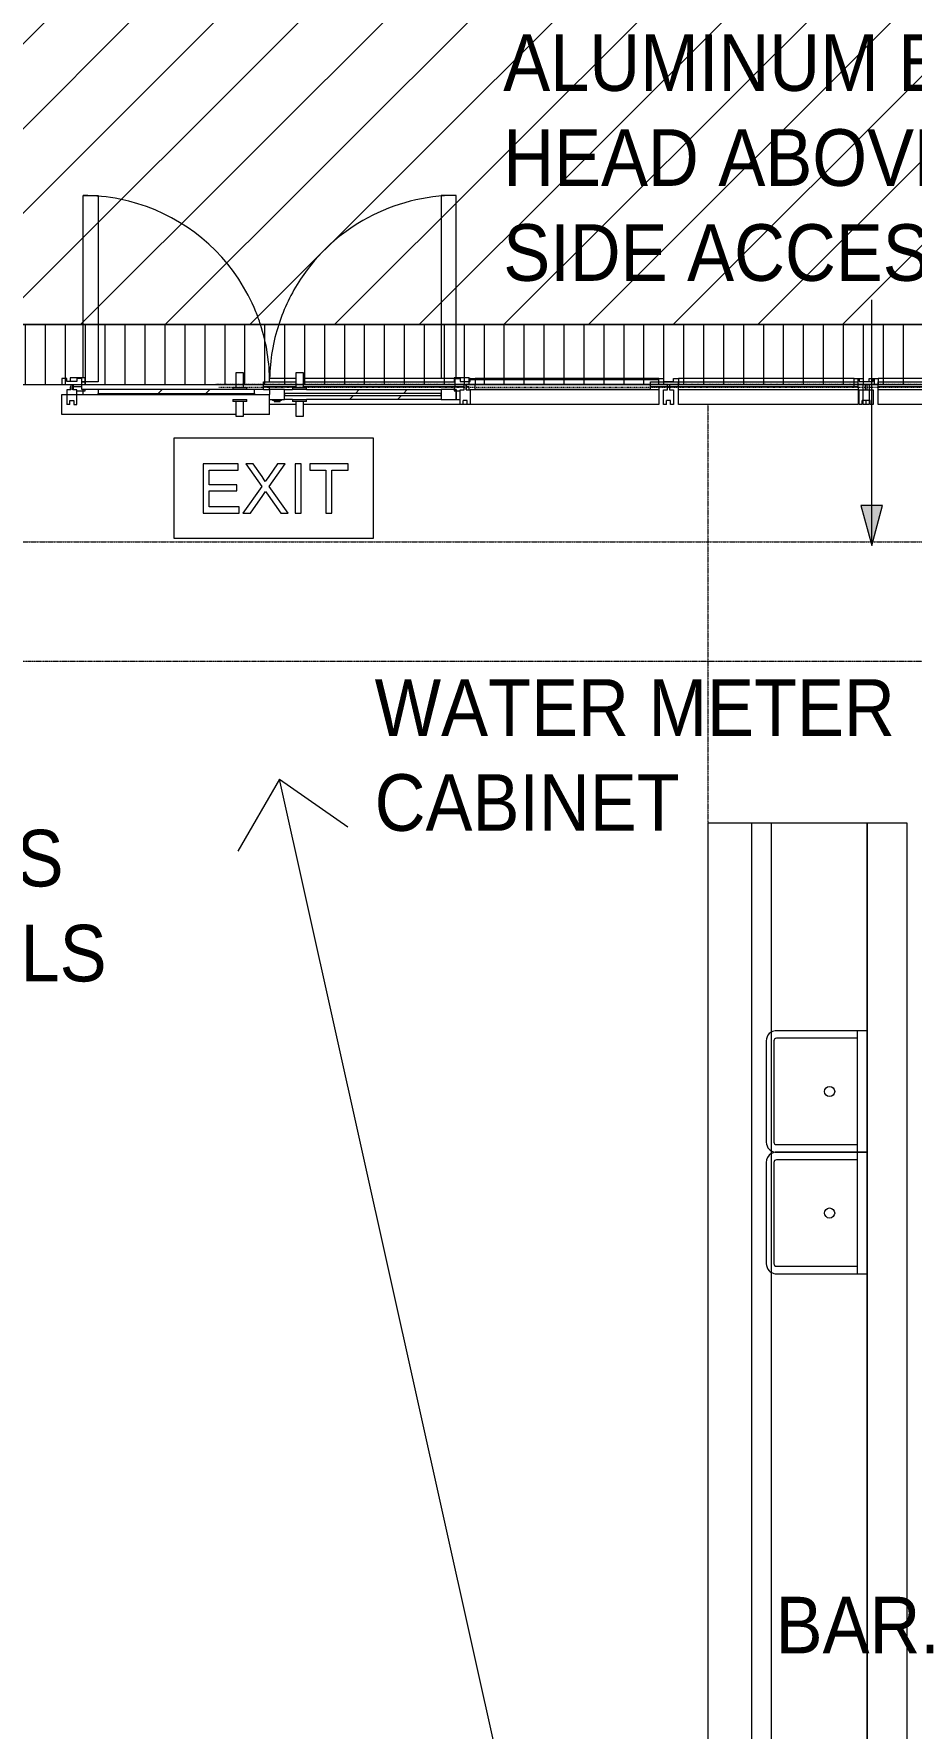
# Model space of a CAD drawing. Header units: millimetres. Extents: x 10569 to 232243, y -25347 to 80743.
# Drawn here: x 70042 to 74439, y 45419 to 53915 of the extents above; entities that cross this region are included whole.
import ezdxf

# ---------------------------------------------------------------- set-up
doc = ezdxf.new("R2010")
doc.units = ezdxf.units.MM
for name, pattern in [('Dash', [6, 3, -3]), ('Hidden', [7.14375, 4.7625, -2.38125]), ('Hidden 0_6', [1.2, 0.6, -0.6])]:
    doc.linetypes.add(name, pattern=pattern)
for name, color, linetype, lineweight in [('A-DETL', 90, 'Continuous', 9), ('A-DETL-GENF', 92, 'Continuous', 20), ('A-DETL-HDLN', 90, 'Hidden', 9), ('A-DETL-THIN', 151, 'Continuous', 9), ('A-DOOR', 31, 'Continuous', 20), ('A-DOOR-FRAM', 31, 'Continuous', 30), ('A-FLOR', 192, 'Continuous', 9), ('A-GENM', 13, 'Continuous', 20), ('A-GLAZ-CURT', 52, 'Continuous', 20), ('A-GLAZ-CWMG', 51, 'Continuous', 20), ('G-ANNO-TEXT', 231, 'Continuous', 5), ('P-SANR-FIXT', 6, 'Continuous', 9), ('Q-CASE', 31, 'Continuous', 20)]:
    doc.layers.add(name, color=color, linetype=linetype, lineweight=lineweight)
doc.styles.add('Swis721 BT_6', font='swiss.ttf', dxfattribs={"width": 0.89, "height": 283.821263})
pattern_1 = [(45, (-71223.7, -52157.5), (-494.975, 494.975), []), (45, (-71223.7, -51407.5), (-494.975, 494.975), [])]

# ---------------------------------------------------------------- blocks, each defined once
blk = doc.blocks.new('System Panel - Glazed-11282542-TENDER DRAFT G_F')
at = {"layer": 'A-GLAZ-CURT', "lineweight": 15}
for p, q in [((-31.5, -50), (1010.2, -50)), ((-31.5, -150), (-31.5, -50)), ((1010.2, -150), (1010.2, -50)), ((842.7, -150), (-31.5, -150)), ((1010.2, -150), (877.7, -150))]:
    blk.add_line(p, q, dxfattribs=at)
blk = doc.blocks.new('System Panel - _DLN__12_12mm laminated clear glass 3-11282543-TENDER DRAFT G_F')
at = {"layer": 'A-GLAZ-CURT', "lineweight": 15}
for p, q in [((-475, 25), (475, 25)), ((-475, 0), (-475, 25)), ((475, 0), (-475, 0)), ((475, 0), (475, 25))]:
    blk.add_line(p, q, dxfattribs=at)
blk = doc.blocks.new('System Panel - _DLN__12_12mm laminated clear glass-12865625-TENDER DRAFT G_F')
at = {"layer": 'A-GLAZ-CURT', "lineweight": 15}
for p, q in [((-450, 12.5), (450, 12.5)), ((-450, 0), (-450, 12.5)), ((450, 0), (450, 12.5)), ((-450, -12.5), (-450, 0)), ((450, -12.5), (-450, -12.5)), ((450, -12.5), (450, 0))]:
    blk.add_line(p, q, dxfattribs=at)
blk = doc.blocks.new('System Panel - _DLN__12_12mm laminated clear glass-11282545-TENDER DRAFT G_F')
at = {"layer": 'A-GLAZ-CURT', "lineweight": 15}
for p, q in [((-437.5, 12.5), (437.5, 12.5)), ((-437.5, 0), (-437.5, 12.5)), ((437.5, 0), (437.5, 12.5)), ((-437.5, -12.5), (-437.5, 0)), ((437.5, -12.5), (-437.5, -12.5)), ((437.5, -12.5), (437.5, 0))]:
    blk.add_line(p, q, dxfattribs=at)
blk = doc.blocks.new('Rectangular Mullion - DLN_FRAME Corten-14016870-TENDER DRAFT G_F')
at = {"layer": 'A-GLAZ-CWMG', "lineweight": 15}
for p, q in [((-10, 100), (-25, 100)), ((-25, 100), (-25, 27)), ((-10, 100), (-10, 80)), ((25, 100), (10, 100)), ((10, 100), (10, 80)), ((25, 27), (25, 100)), ((-5, 0), (-50, 0)), ((-50, 0), (-50, -30)), ((-25, 27), (-5, 27)), ((10, 80), (-10, 80)), ((-5, 27), (-5, 0)), ((5, 0), (5, 27)), ((5, 27), (25, 27)), ((50, 0), (5, 0)), ((50, -30), (50, 0)), ((-50, -30), (-25, -30)), ((-25, -30), (-25, -15)), ((-25, -15), (25, -15)), ((25, -15), (25, -30)), ((25, -30), (50, -30))]:
    blk.add_line(p, q, dxfattribs=at)
blk = doc.blocks.new('Rectangular Mullion - DLN_FRAME-11282481-TENDER DRAFT G_F')
at = {"layer": 'A-GLAZ-CWMG', "lineweight": 15}
for p, q in [((71223.7, 52170), (71223.7, 52187.5)), ((71356.2, 52187.5), (71223.7, 52187.5)), ((72148.7, 52187.5), (71391.2, 52187.5)), ((71223.7, 52132.5), (71223.7, 52145)), ((71356.2, 52057.5), (71223.7, 52057.5)), ((72178.4, 52057.5), (71391.2, 52057.5)), ((72213.4, 52057.5), (72193.4, 52057.5))]:
    blk.add_line(p, q, dxfattribs=at)
blk = doc.blocks.new('Rectangular Mullion - DLN_FRAME-11282482-TENDER DRAFT G_F')
at = {"layer": 'A-GLAZ-CWMG', "lineweight": 15}
for p, q in [((72228.4, 52187.5), (72223.7, 52187.5)), ((73173.7, 52187.5), (72253.4, 52187.5)), ((73173.7, 52130.5), (72228.4, 52130.5)), ((73173.7, 52145), (73173.7, 52130.5)), ((73173.7, 52130.5), (73173.7, 52057.5)), ((73173.7, 52057.5), (72228.4, 52057.5))]:
    blk.add_line(p, q, dxfattribs=at)
blk = doc.blocks.new('Rectangular Mullion - DLN_FRAME-11282483-TENDER DRAFT G_F')
at = {"layer": 'A-GLAZ-CWMG', "lineweight": 15}
for p, q in [((74153.4, 52187.5), (73273.7, 52187.5)), ((73273.7, 52130.5), (73273.7, 52145)), ((73273.7, 52057.5), (73273.7, 52130.5)), ((74173.7, 52130.5), (73273.7, 52130.5)), ((74173.7, 52145), (74173.7, 52130.5)), ((74173.7, 52130.5), (74173.7, 52057.5)), ((74173.7, 52057.5), (73273.7, 52057.5))]:
    blk.add_line(p, q, dxfattribs=at)
blk = doc.blocks.new('Rectangular Mullion - DLN_FRAME-11282484-TENDER DRAFT G_F')
at = {"layer": 'A-GLAZ-CWMG', "lineweight": 15}
for p, q in [((75123.7, 52187.5), (74273.7, 52187.5)), ((74273.7, 52130.5), (74273.7, 52145)), ((74273.7, 52057.5), (74273.7, 52130.5)), ((75148.7, 52130.5), (74273.7, 52130.5)), ((75148.7, 52057.5), (74273.7, 52057.5))]:
    blk.add_line(p, q, dxfattribs=at)
blk = doc.blocks.new('DLN_EXIT Sign Board - DLN_EXIT Sign Board-5973881-TENDER DRAFT G_F')
at = {"layer": 'A-GENM'}
for p, q in [((500, 250), (-500, 250)), ((-500, 250), (-500, -250)), ((500, -250), (500, 250)), ((-176.9, 121.2), (-353.8, 121.2)), ((-353.8, 121.2), (-353.8, -125)), ((-323.1, 17.3), (-323.1, 90.4)), ((-323.1, 90.4), (-176.9, 90.4)), ((-176.9, 90.4), (-176.9, 121.2)), ((-101.6, 121.2), (-138.5, 121.2)), ((-138.5, 121.2), (-59, 9.1)), ((-56.8, 58.1), (-101.6, 121.2)), ((20.3, 121.2), (-24, 58.5)), ((-21.8, 8.8), (57.7, 121.2)), ((57.7, 121.2), (20.3, 121.2)), ((138.5, 121.2), (107.7, 121.2)), ((107.7, 121.2), (107.7, -125)), ((138.5, -125), (138.5, 121.2)), ((373.1, 121.2), (180.8, 121.2)), ((180.8, 121.2), (180.8, 90.4)), ((180.8, 90.4), (261.5, 90.4)), ((261.5, 90.4), (261.5, -125)), ((292.3, -125), (292.3, 90.4)), ((292.3, 90.4), (373.1, 90.4)), ((373.1, 90.4), (373.1, 121.2)), ((-184.6, 17.3), (-323.1, 17.3)), ((-184.6, -13.5), (-184.6, 17.3)), ((-59, 9.1), (-153.8, -125)), ((-41.7, 33.5), (-56.8, 58.1)), ((-24, 58.5), (-41.7, 33.5)), ((73.1, -125), (-21.8, 8.8)), ((-323.1, -94.2), (-323.1, -13.5)), ((-323.1, -13.5), (-184.6, -13.5)), ((-116.4, -125), (-54.7, -37.6)), ((-54.7, -37.6), (-40.2, -17.3)), ((-40.2, -17.3), (-27, -35.8)), ((-27, -35.8), (36.2, -125)), ((-353.8, -125), (-173.1, -125)), ((-173.1, -94.2), (-323.1, -94.2)), ((-173.1, -125), (-173.1, -94.2)), ((-153.8, -125), (-116.4, -125)), ((36.2, -125), (73.1, -125)), ((107.7, -125), (138.5, -125)), ((261.5, -125), (292.3, -125)), ((-500, -250), (500, -250))]:
    blk.add_line(p, q, dxfattribs=at)
blk = doc.blocks.new('System Panel - _DLN__12_12mm laminated clear glass 2-12865648-TENDER DRAFT G_F')
at = {"layer": 'A-GLAZ-CURT', "lineweight": 15}
for p, q in [((83.7, 0), (857.9, 0)), ((83.7, -25), (83.7, 0)), ((892.9, 0), (994.9, 0)), ((994.9, -25), (994.9, 0)), ((840.4, -25), (83.7, -25)), ((994.9, -25), (910.4, -25))]:
    blk.add_line(p, q, dxfattribs=at)
blk = doc.blocks.new('System Panel - _DLN__12_12mm laminated clear glass 2-12865642-TENDER DRAFT G_F')
at = {"layer": 'A-GLAZ-CURT', "lineweight": 15}
for p, q in [((-439.3, 0), (439.3, 0)), ((-439.3, -25), (-439.3, 0)), ((439.3, -25), (439.3, 0)), ((439.3, -25), (-439.3, -25))]:
    blk.add_line(p, q, dxfattribs=at)
blk = doc.blocks.new('System Panel - _DLN__12_12mm laminated clear glass-12865646-TENDER DRAFT G_F')
at = {"layer": 'A-GLAZ-CURT', "lineweight": 15}
for p, q in [((-510.7, 12.5), (510.7, 12.5)), ((-510.7, 0), (-510.7, 12.5)), ((510.7, 0), (510.7, 12.5)), ((-510.7, -12.5), (-510.7, 0)), ((510.7, -12.5), (-510.7, -12.5)), ((510.7, -12.5), (510.7, 0))]:
    blk.add_line(p, q, dxfattribs=at)
blk = doc.blocks.new('System Panel - _DLN__12_12mm laminated clear glass-12865647-TENDER DRAFT G_F')
at = {"layer": 'A-GLAZ-CURT', "lineweight": 15}
for p, q in [((-480.1, 12.5), (-317.1, 12.5)), ((-480.1, 0), (-480.1, 12.5)), ((-282.1, 12.5), (480.1, 12.5)), ((480.1, 0), (480.1, 12.5)), ((-480.1, -12.5), (-480.1, 0)), ((-317.1, -12.5), (-480.1, -12.5)), ((480.1, -12.5), (-282.1, -12.5)), ((480.1, -12.5), (480.1, 0))]:
    blk.add_line(p, q, dxfattribs=at)
blk = doc.blocks.new('Rectangular Mullion - DLN_FRAME Corten-V444-TENDER DRAFT G_F')
at = {"layer": 'A-GLAZ-CWMG', "lineweight": 15}
for p, q in [((-10, 100), (-25, 100)), ((-25, 100), (-25, 27)), ((-10, 100), (-10, 80)), ((25, 100), (10, 100)), ((10, 100), (10, 80)), ((25, 27), (25, 100)), ((-5, 0), (-50, 0)), ((-50, 0), (-50, -30)), ((-25, 27), (-5, 27)), ((10, 80), (-10, 80)), ((-5, 27), (-5, 0)), ((5, 0), (5, 27)), ((5, 27), (25, 27)), ((50, 0), (5, 0)), ((50, -30), (50, 0)), ((-50, -30), (-25, -30)), ((-25, -30), (-25, -15)), ((-25, -15), (25, -15)), ((25, -15), (25, -30)), ((25, -30), (50, -30))]:
    blk.add_line(p, q, dxfattribs=at)
blk = doc.blocks.new('Rectangular Mullion - DLN_FRAME Corten-13948662-TENDER DRAFT G_F')
at = {"layer": 'A-GLAZ-CWMG', "lineweight": 15}
for p, q in [((-60, 100), (-75, 100)), ((-75, 100), (-75, 27)), ((-60, 80), (-60, 100)), ((-40, 100), (-40, 80)), ((-40, 100), (-25, 100)), ((-25, 27), (-25, 100)), ((-55, 0), (-100, 0)), ((-100, 0), (-100, -30)), ((-75, 27), (-55, 27)), ((-40, 80), (-60, 80)), ((-55, 27), (-55, 0)), ((-45, 0), (-45, 27)), ((-45, 27), (-25, 27)), ((0, 0), (-45, 0)), ((0, -30), (0, 0)), ((-100, -30), (-75, -30)), ((-75, -30), (-75, -15)), ((-75, -15), (-25, -15)), ((-25, -15), (-25, -30)), ((-25, -30), (0, -30))]:
    blk.add_line(p, q, dxfattribs=at)
blk = doc.blocks.new('DLN_Counter-02 - DLN_Counter-02-9837099-TENDER DRAFT G_F')
at = {"layer": 'Q-CASE', "color": 250, "lineweight": 9}
for p, q in [((4375, 400), (-4375, 400)), ((4375, 80), (4375, 400)), ((4375, 180), (-4375, 180)), ((4375, -400), (4375, 180)), ((-4375, 80), (4375, 80)), ((4375, -400), (-4375, -400)), ((-4375, -400), (4375, -400)), ((4375, -600), (4375, -400)), ((-4375, -600), (4375, -600))]:
    blk.add_line(p, q, dxfattribs=at)
blk = doc.blocks.new('DLN-Double Door_X Corten - Double Glazing Door-1900 x 2800 _WH_-AUTO Corten-V456-TENDER DRAFT G_F')
at = {"layer": 'A-DOOR', "lineweight": 9}
h = blk.add_hatch(dxfattribs=at)
h.set_pattern_fill('FP_11', color=256, style=0, pattern_type=2)
h.set_pattern_definition(pattern_1)
h.paths.add_polyline_path([(-75, -45), (-75, -25), (-860, -25), (-860, -45), (-115, -45)], flags=0)
h = blk.add_hatch(dxfattribs=at)
h.set_pattern_fill('FP_11', color=256, style=0, pattern_type=2)
h.set_pattern_definition(pattern_1)
h.paths.add_polyline_path([(185, -75), (860, -75), (860, -55), (75, -55), (75, -75), (115, -75)], flags=0)
h.paths.add_polyline_path([(75, -45), (860, -45), (860, -25), (75, -27)], flags=0)
at = {"layer": 'A-DOOR', "lineweight": 15}
for p, q in [((-935, 947.5), (-860, 947.5)), ((-935, 300), (-935, 947.5)), ((-860, 947.5), (-860, 300)), ((860, 947.5), (860, 300)), ((935, 947.5), (860, 947.5)), ((935, 300), (935, 947.5)), ((-935, 32.5), (-935, 300)), ((-860, 300), (-860, 12.5)), ((860, 300), (860, 30)), ((935, 32.5), (935, 300)), ((-860, 12.5), (-925, 12.5)), ((-167.5, 60), (-132.5, 60)), ((-167.5, 0), (-167.5, 60)), ((-132.5, 60), (-132.5, 0)), ((132.5, 0), (132.5, 60)), ((132.5, 60), (167.5, 60)), ((167.5, 60), (167.5, 0)), ((-935, -50), (-935, -25)), ((-860, -25), (-860, -50)), ((-860, -45), (-75, -45)), ((-860, -50), (-860, -45)), ((-185, -15), (-115, -15)), ((-185, -15), (-185, -25)), ((-115, -25), (-185, -25)), ((-185, -75), (-115, -75)), ((-185, -75), (-185, -85)), ((-167.5, -15), (-167.5, 0)), ((-132.5, 0), (-132.5, -15)), ((-115, -25), (-115, -15)), ((-115, -85), (-115, -75)), ((-75, -50), (-75, -25)), ((-75, -45), (-75, -50)), ((-30.5, -25), (0, -25)), ((0, -25), (0, -50)), ((75, -25), (0, -25)), ((0, -25), (0, -50)), ((0, -75), (75, -75)), ((15, -75), (15, -80)), ((60, -80), (15, -80)), ((22.5, -80), (22.5, -85)), ((52.5, -85), (52.5, -80)), ((60, -80), (60, -75)), ((75, -25), (115, -25)), ((75, -75), (75, -25)), ((860, -45), (75, -45)), ((75, -45), (75, -55)), ((75, -55), (860, -55)), ((115, -75), (75, -75)), ((115, -15), (185, -15)), ((115, -15), (115, -25)), ((185, -25), (115, -25)), ((115, -75), (185, -75)), ((115, -75), (115, -85)), ((132.5, -15), (132.5, 0)), ((167.5, 0), (167.5, -15)), ((185, -25), (185, -15)), ((185, -25), (860, -25)), ((185, -85), (185, -75)), ((860, -75), (185, -75)), ((935, -25), (860, -25)), ((860, -25), (860, -75)), ((860, -55), (860, -45)), ((860, -75), (935, -75)), ((935, -75), (935, -25)), ((-115, -85), (-185, -85)), ((-167.5, -160), (-167.5, -85)), ((-132.5, -160), (-167.5, -160)), ((-132.5, -85), (-132.5, -160)), ((22.5, -85), (52.5, -85)), ((52.5, -85), (22.5, -85)), ((185, -85), (115, -85)), ((132.5, -160), (132.5, -85)), ((167.5, -160), (132.5, -160)), ((167.5, -85), (167.5, -160))]:
    blk.add_line(p, q, dxfattribs=at)
for centre, start, end in [((-935, 12.5), 78.6875, 90), ((935, 12.5), 90, 146.5625), ((-935, 12.5), 33.4375, 78.6875), ((-935, 12.5), 22.125, 33.4375), ((935, 12.5), 146.5625, 162.01273), ((-935, 12.5), 17.98727, 22.125), ((-935, 12.5), 0.00284, 17.98727), ((935, 12.5), 162.01273, 178.91867)]:
    blk.add_arc(centre, 935, start, end, dxfattribs=at)
at = {"layer": 'A-DOOR-FRAM', "lineweight": 15}
for p, q in [((-925, 32.5), (-1000, 32.5)), ((-1000, 32.5), (-1000, 15)), ((-941.7, 12.5), (-925, 12.5)), ((-925, 12.5), (-941.7, 12.5)), ((-925, 12.5), (-925, 32.5)), ((-925, 0), (-925, 12.5)), ((1000, 32.5), (925, 32.5)), ((925, 32.5), (925, 12.5)), ((1000, 25), (1000, 32.5)), ((-996.7, -12.5), (-1000, -12.5)), ((-1000, -12.5), (-1000, -27)), ((-941.7, -12.5), (-986.7, -12.5)), ((-985, 0), (-985, -27)), ((-966.7, -32.5), (-925, -32.5)), ((-935, -50), (-935, -25)), ((-925, -32.5), (-925, -25)), ((925, -12.5), (925, -32.5)), ((925, -12.5), (925, -25)), ((925, -25), (935, -25)), ((925, -32.5), (954.7, -32.5)), ((974.7, -12.5), (929.7, -12.5)), ((935, -25), (935, -75)), ((935, -75), (954.7, -75)), ((1000, -12.5), (984.7, -12.5)), ((985, -27), (985, 0)), ((1000, -27), (1000, -12.5))]:
    blk.add_line(p, q, dxfattribs=at)
blk = doc.blocks.new('Service_Sink_3933 - _DLN__Service Sink-V795-TENDER DRAFT G_F')
at = {"layer": 'P-SANR-FIXT'}
for p, q in [((304.8, 0), (-304.8, 0)), ((-304.8, -1.7), (-304.8, -457.2)), ((304.8, -50.8), (-304.8, -50.8)), ((-266.7, -50.8), (-266.7, -457.2)), ((266.7, -457.2), (266.7, -50.8)), ((304.8, -457.2), (304.8, -1.7)), ((-254, -469.9), (254, -469.9)), ((-254, -508), (254, -508))]:
    blk.add_line(p, q, dxfattribs=at)
blk.add_circle((0, -190.5), 25.4, dxfattribs=at)
for centre, radius, start, end in [((-254, -457.2), 50.8, 180, 210.65699), ((-254, -457.2), 50.8, 210.65699, 270), ((-254, -457.2), 12.7, 180, 270), ((254, -457.2), 12.7, 270, 0), ((254, -457.2), 50.8, 270, 315), ((254, -457.2), 50.8, 315, 329.34301), ((254, -457.2), 50.8, 329.34301, 360)]:
    blk.add_arc(centre, radius, start, end, dxfattribs=at)
blk = doc.blocks.new('Service_Sink_3933 - _DLN__Service Sink-V797-TENDER DRAFT G_F')
at = {"layer": 'P-SANR-FIXT'}
for p, q in [((304.8, 0), (-304.8, 0)), ((-304.8, -1.7), (-304.8, -457.2)), ((304.8, -50.8), (-304.8, -50.8)), ((-266.7, -50.8), (-266.7, -457.2)), ((266.7, -457.2), (266.7, -50.8)), ((304.8, -457.2), (304.8, -1.7)), ((-254, -469.9), (254, -469.9)), ((-254, -508), (254, -508))]:
    blk.add_line(p, q, dxfattribs=at)
blk.add_circle((0, -190.5), 25.4, dxfattribs=at)
for centre, radius, start, end in [((-254, -457.2), 50.8, 180, 210.65699), ((-254, -457.2), 50.8, 210.65699, 225), ((-254, -457.2), 50.8, 225, 270), ((-254, -457.2), 12.7, 180, 270), ((254, -457.2), 12.7, 270, 0), ((254, -457.2), 50.8, 270, 315), ((254, -457.2), 50.8, 315, 329.34301), ((254, -457.2), 50.8, 329.34301, 360)]:
    blk.add_arc(centre, radius, start, end, dxfattribs=at)

msp = doc.modelspace()

# ---------------------------------------------------------------- hatches: boundary and pattern name
at = {"layer": 'A-DETL-GENF', "lineweight": 9}
h = msp.add_hatch(dxfattribs=at)
h.set_pattern_fill('FP_919', color=254, style=0, pattern_type=2)
h.set_pattern_definition([(45, (0, 0), (-212.132, 212.132), [])])
h.paths.add_polyline_path([(63166.29296, 52457.48547), (75316.29296, 52457.48547), (75316.29296, 57457.48547), (63166.29296, 57457.48547), (63166.29296, 52552.27549)], flags=0)
h = msp.add_hatch(dxfattribs=at)
h.set_pattern_fill('FP_920', color=250, style=0, pattern_type=2)
h.set_pattern_definition([(90, (0, 0), (-100, 6e-15), [])])
h.paths.add_polyline_path([(76647.71288, 52157.48546), (91589.29296, 52157.48546), (91588.20234, 52457.48546), (62839.29296, 52457.40334), (62839.29296, 52157.48546), (76039.29296, 52157.48546)], flags=0)
at = {"layer": 'G-ANNO-TEXT'}
msp.add_hatch(color=60, dxfattribs=at).paths.add_polyline_path([(74241.2713, 51350.55872), (74294.86113, 51550.55872), (74187.68146, 51550.55872)], flags=0)

# ---------------------------------------------------------------- linework, layer by layer
at = {"layer": 'A-DETL', "linetype": 'Hidden 0_6'}
for p, q in [((73419.29296, 52057.48546), (73419.29296, 38507.48546)), ((64999.29296, 51367.48546), (75289.29296, 51367.48546)), ((75289.29296, 50767.48546), (64999.29296, 50767.48546))]:
    msp.add_line(p, q, dxfattribs=at)
at = {"layer": 'A-DETL-HDLN', "linetype": 'Dash'}
for p, q in [((75289.29296, 52157.48546), (70954.29296, 52157.48546)), ((75304.29296, 52142.48546), (70969.29296, 52142.48546))]:
    msp.add_line(p, q, dxfattribs=at)
at = {"layer": 'A-DETL-THIN'}
for p, q in [((91589.29296, 52457.48546), (62839.29296, 52457.48546)), ((63166.29296, 52457.48547), (75316.29296, 52457.48547)), ((63100.6973, 52157.48546), (91589.29296, 52157.48546)), ((71273.45905, 50178.94664), (71064.48067, 49816.98546)), ((74137.01943, 37307.48546), (71273.45905, 50178.94664)), ((71273.45905, 50178.94664), (71616.18473, 49939.72505))]:
    msp.add_line(p, q, dxfattribs=at)
at = {"layer": 'A-FLOR'}
for p, q in [((91589.29296, 52457.48546), (62839.29296, 52457.48546)), ((65591.00908, 52157.48546), (70182.03063, 52157.48546))]:
    msp.add_line(p, q, dxfattribs=at)
at = {"layer": 'G-ANNO-TEXT', "color": 60}
for p, q in [((74241.2713, 51350.55872), (74241.2713, 52582.06594)), ((74294.86113, 51550.55872), (74187.68146, 51550.55872)), ((74187.68146, 51550.55872), (74241.2713, 51350.55872)), ((74241.2713, 51350.55872), (74294.86113, 51550.55872))]:
    msp.add_line(p, q, dxfattribs=at)

# ---------------------------------------------------------------- block references
at = {"layer": 'A-DOOR', "lineweight": 15}
msp.add_blockref('DLN-Double Door_X Corten - Double Glazing Door-1900 x 2800 _WH_-AUTO Corten-V456-TENDER DRAFT G_F', (71223.6973, 52157.48546), dxfattribs=at)
at = {"layer": 'A-GENM'}
msp.add_blockref('DLN_EXIT Sign Board - DLN_EXIT Sign Board-5973881-TENDER DRAFT G_F', (71243.61013, 51637.48546), dxfattribs=at)
at = {"layer": 'A-GLAZ-CURT', "lineweight": 15}
for name, p in [('System Panel - _DLN__12_12mm laminated clear glass-12865647-TENDER DRAFT G_F', (71673.28063, 52157.48546)), ('System Panel - _DLN__12_12mm laminated clear glass 3-11282543-TENDER DRAFT G_F', (72698.6973, 52157.48546)), ('System Panel - _DLN__12_12mm laminated clear glass-12865646-TENDER DRAFT G_F', (73642.6973, 52157.48546)), ('System Panel - _DLN__12_12mm laminated clear glass-12865625-TENDER DRAFT G_F', (73723.6973, 52157.48546)), ('System Panel - _DLN__12_12mm laminated clear glass-11282545-TENDER DRAFT G_F', (74711.1973, 52157.48546)), ('System Panel - Glazed-11282542-TENDER DRAFT G_F', (70213.53063, 52157.48546)), ('System Panel - _DLN__12_12mm laminated clear glass 2-12865648-TENDER DRAFT G_F', (70198.28063, 52157.48546)), ('System Panel - _DLN__12_12mm laminated clear glass 2-12865642-TENDER DRAFT G_F', (72692.6973, 52157.48546))]:
    msp.add_blockref(name, p, dxfattribs=at)
at = {"layer": 'A-GLAZ-CWMG', "lineweight": 15, "rotation": 180}
msp.add_blockref('Rectangular Mullion - DLN_FRAME Corten-13948662-TENDER DRAFT G_F', (70182.03063, 52157.48546), dxfattribs=at)
at = {"layer": 'A-GLAZ-CWMG', "lineweight": 15}
for name in ['Rectangular Mullion - DLN_FRAME-11282481-TENDER DRAFT G_F', 'Rectangular Mullion - DLN_FRAME-11282482-TENDER DRAFT G_F', 'Rectangular Mullion - DLN_FRAME-11282483-TENDER DRAFT G_F', 'Rectangular Mullion - DLN_FRAME-11282484-TENDER DRAFT G_F']:
    msp.add_blockref(name, (0, 0), dxfattribs=at)
at = {"layer": 'A-GLAZ-CWMG', "lineweight": 15, "extrusion": (0, 0, -1), "rotation": 180}
for name, p in [('Rectangular Mullion - DLN_FRAME Corten-V444-TENDER DRAFT G_F', (-72203.36396, 52157.48546)), ('Rectangular Mullion - DLN_FRAME Corten-14016870-TENDER DRAFT G_F', (-73223.6973, 52157.48546)), ('Rectangular Mullion - DLN_FRAME Corten-V444-TENDER DRAFT G_F', (-74203.36396, 52157.48546)), ('Rectangular Mullion - DLN_FRAME Corten-14016870-TENDER DRAFT G_F', (-74223.6973, 52157.48546))]:
    msp.add_blockref(name, p, dxfattribs=at)
at = {"layer": 'P-SANR-FIXT', "rotation": 270.0000000000006}
for name, p in [('Service_Sink_3933 - _DLN__Service Sink-V797-TENDER DRAFT G_F', (74220.96474, 48612.08546)), ('Service_Sink_3933 - _DLN__Service Sink-V795-TENDER DRAFT G_F', (74220.96474, 48002.48546))]:
    msp.add_blockref(name, p, dxfattribs=at)
at = {"layer": 'Q-CASE', "color": 250, "lineweight": 9, "rotation": 89.99999999999967}
msp.add_blockref('DLN_Counter-02 - DLN_Counter-02-9837099-TENDER DRAFT G_F', (73819.29296, 45582.48546), dxfattribs=at)

# ---------------------------------------------------------------- texts
at = {"layer": 'G-ANNO-TEXT', "color": 7, "attachment_point": 1, "line_spacing_factor": 1.00667, "style": 'Swis721 BT_6'}
for s, insert, char_height, width in [('ALUMINUM BULK\\PHEAD ABOVE W/\\PSIDE ACCESS PANELS', (72394.7713, 53913.50625), 283.8212635, 4431.6), ('WATER METER\\PCABINET', (71750.19778, 50679.16753), 283.8212635, 2944.8), ('GLASS\\PPANELS', (69014.1979, 49924.01255), 283.821263, 1591.2), ('BAR.', (73759.8716, 46078.15316), 283.821263, 936)]:
    msp.add_mtext(s, dxfattribs=dict(at, insert=insert, char_height=char_height, width=width))

doc.saveas('drawing.dxf')
